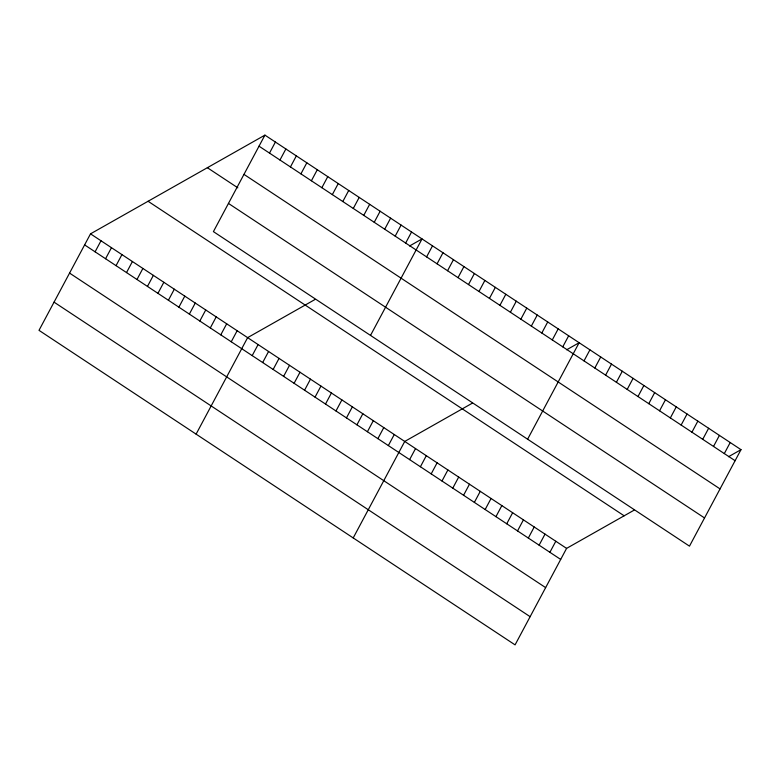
<?xml version="1.0" encoding="UTF-8"?>
<svg xmlns="http://www.w3.org/2000/svg" width="780" height="780" viewBox="0 0 780 780"><rect width="100%" height="100%" fill="white"/><g stroke="black" fill="none" stroke-linecap="round" stroke-linejoin="round"><path stroke-width="1.17" d="M264.927 135.125L213.408 231.621L689.481 546.156L741 449.66L264.927 135.125L90.519 233.844L39 330.34L515.073 644.875L566.592 548.379L634.033 510.208M95.092 251.823L100.99 240.766M105.573 258.736L111.472 247.689M116.044 265.658L121.943 254.611M126.516 272.581L132.415 261.524M136.987 279.494L142.886 268.447M147.459 286.416L153.368 275.369M157.94 293.339L163.839 282.282M168.412 300.261L174.31 289.204M178.883 307.174L184.782 296.127M269.5 153.095L275.398 142.048M189.355 314.096L195.253 303.049M279.971 160.017L285.87 148.97M199.826 321.019L205.735 309.962M290.443 166.939L296.351 155.883M210.307 327.931L216.206 316.885M300.924 173.862L306.823 162.805M220.779 334.854L226.678 323.807M311.395 180.775L317.294 169.728M231.25 341.776L237.149 330.72M321.867 187.697L327.766 176.65M196.102 434.138L247.63 337.642L315.061 299.471M332.339 194.62L338.237 183.563M252.203 355.612L258.102 344.565M342.81 201.532L348.719 190.486M262.675 362.534L268.573 351.488M353.291 208.455L359.19 197.408M273.146 369.457L279.045 358.4M363.763 215.377L369.661 204.321M283.618 376.369L289.517 365.323M374.234 222.3L380.133 211.243M294.089 383.292L299.998 372.245M384.706 229.213L390.614 218.166M304.57 390.215L310.469 379.158M395.187 236.135L401.086 225.089M315.042 397.137L320.941 386.081M405.659 243.058L411.557 232.001M325.514 404.05L331.412 393.003M370.51 335.419L422.029 238.924L409.558 245.983M335.985 410.972L341.884 399.925M426.601 256.893L432.5 245.846M346.466 417.895L352.365 406.838M437.073 263.815L442.981 252.759M356.938 424.808L362.837 413.761M447.554 270.738L453.453 259.681M367.409 431.73L373.308 420.683M458.026 277.651L463.924 266.604M377.881 438.652L383.779 427.596M468.497 284.573L474.396 273.526M388.352 445.575L394.261 434.519M478.969 291.496L484.877 280.439M353.213 537.927L404.732 441.441L472.163 403.27M489.45 298.409L495.349 287.362M409.617 459.615L415.526 448.568M499.921 305.331L505.82 294.284M420.41 466.752L426.309 455.695M510.393 312.253L516.292 301.197M431.203 473.879L437.102 462.823M520.865 319.176L526.763 308.119M441.997 481.006L447.895 469.96M531.336 326.089L537.245 315.042M452.78 488.134L458.689 477.087M541.817 333.011L547.716 321.965M463.573 495.271L469.472 484.214M552.289 339.934L558.188 328.877M474.367 502.398L480.265 491.341M562.76 346.846L568.659 335.8M485.16 509.525L491.059 498.478M527.611 439.208L579.13 342.722L566.66 349.781M495.953 516.652L501.852 505.606M584.025 360.896L589.924 349.849M506.737 523.78L512.635 512.733M594.818 368.033L600.717 356.977M517.53 530.917L523.429 519.86M605.611 375.16L611.51 364.104M528.323 538.044L534.222 526.987M616.395 382.288L622.303 371.241M539.117 545.171L545.015 534.125M627.188 389.415L633.087 378.368M549.9 552.298L555.808 541.252M637.981 396.542L643.88 385.495M648.775 403.679L654.673 392.623M659.558 410.806L665.467 399.75M670.351 417.934L676.25 406.887M681.145 425.061L687.043 414.014M691.938 432.198L697.837 421.142M702.721 439.325L708.63 428.269M713.515 446.452L719.413 435.406M724.308 453.58L730.207 442.533M728.53 456.719L741 449.66M259.028 146.182L735.101 460.707M243.974 174.379L720.047 488.904M207.373 167.71L237.841 187.834M228.462 203.424L704.535 517.959M148.073 201.269L624.146 515.804M90.519 233.844L566.592 548.379M84.62 244.9L560.693 559.435M69.566 273.098L545.639 587.623M54.054 302.143L530.127 616.678"/></g></svg>
